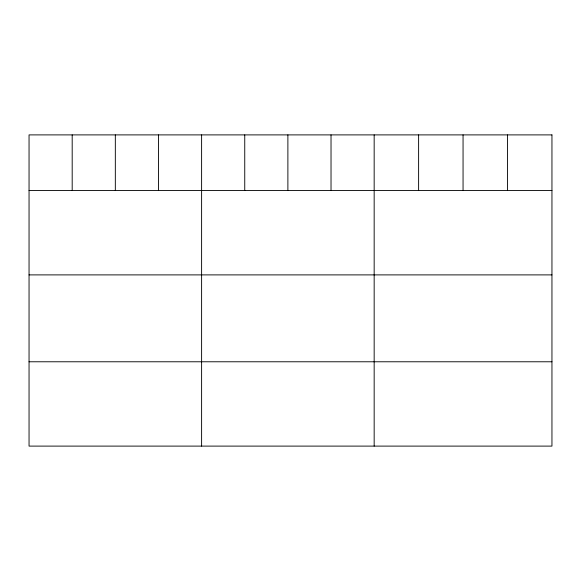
<?xml version="1.0" encoding="UTF-8"?>
<svg xmlns="http://www.w3.org/2000/svg" width="581" height="581" viewBox="0 0 581 581"><rect width="100%" height="100%" fill="white"/><g stroke="black" fill="none" stroke-linecap="round" stroke-linejoin="round"><path stroke-width="0.87" d="M29.05 190.561L551.95 190.561M29.05 274.893L551.95 274.893M29.05 361.774L551.95 361.774M507.503 134.894L507.503 190.561M463.057 134.894L463.057 190.561M418.61 134.894L418.61 190.561M374.164 134.894L374.164 446.106M331.025 134.894L331.025 190.561M287.885 134.894L287.885 190.561M244.746 134.894L244.746 190.561M201.607 134.894L201.607 446.106M158.468 134.894L158.468 190.561M115.329 134.894L115.329 190.561M72.189 134.894L72.189 190.561M551.95 134.894L29.05 134.894L29.05 446.106L551.95 446.106L551.95 134.894"/></g></svg>
